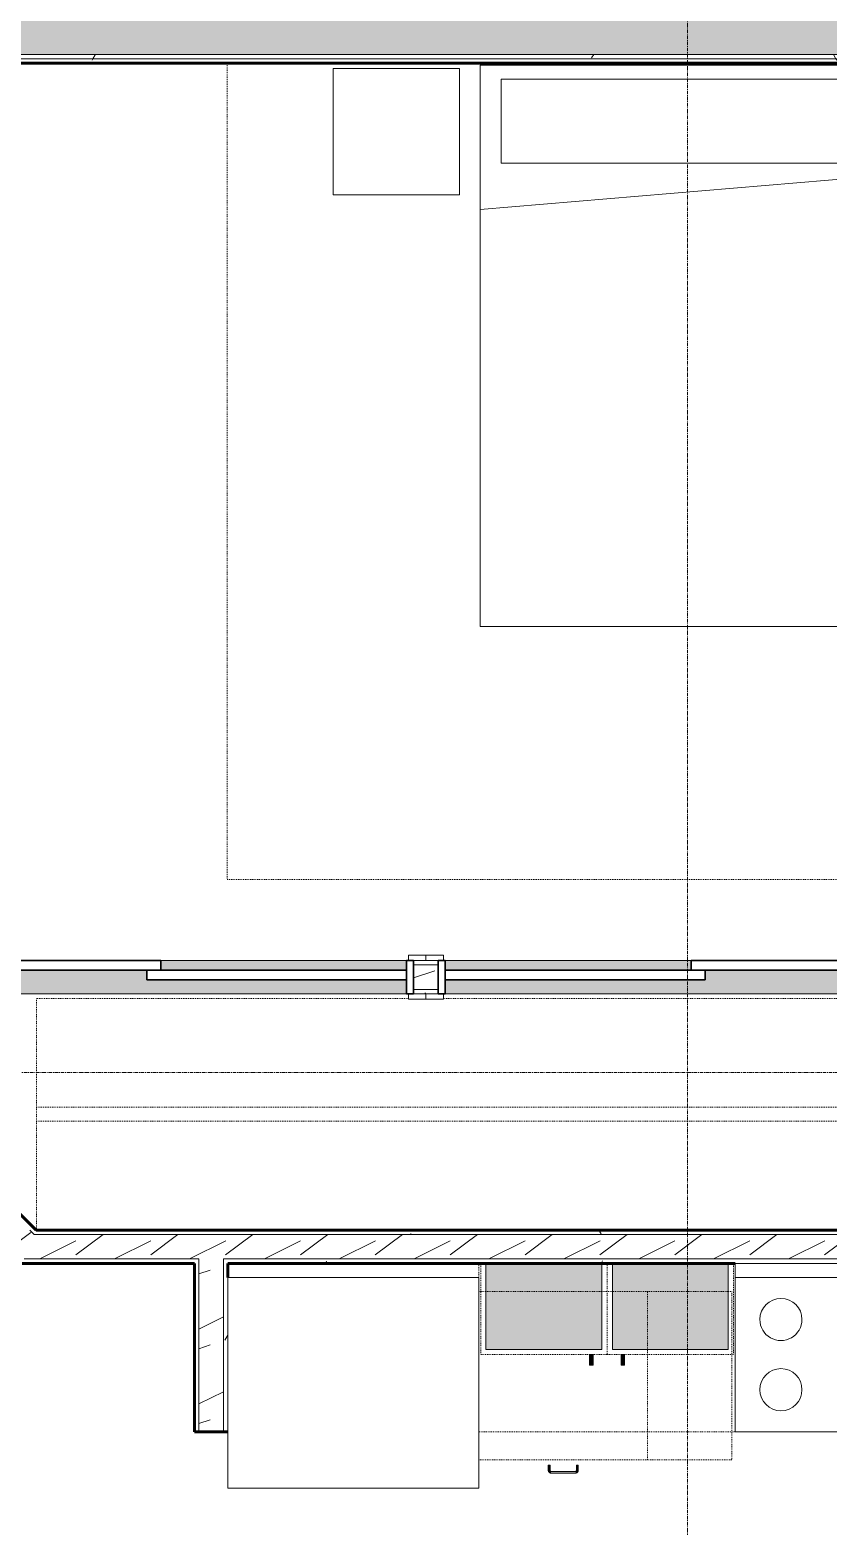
# Model space of a CAD drawing. Header units: inches. Extents: x -4169 to -1846, y 9706 to 12377.
# Drawn here: x -2267 to -2153.3, y 11470.6 to 11683.7 of the extents above; entities that cross this region are included whole.
import ezdxf

# ---------------------------------------------------------------- set-up
doc = ezdxf.new("R2010")
doc.units = ezdxf.units.IN
doc.header["$MEASUREMENT"] = 0
doc.linetypes.add('Dash', pattern=[0.25, 0.125, -0.125])
doc.linetypes.add('Grid Line 1_2_', pattern=[0.8749999999999999, 0.4999999999999999, -0.125, 0.125, -0.125])
for name, color, linetype, lineweight in [('0-1', 7, 'Continuous', 5), ('0-2', 7, 'Continuous', 18), ('A-DOOR-1', 250, 'Continuous', 9), ('A-DOOR-2', 90, 'Continuous', 30), ('A-DOOR-FRAM-1', 90, 'Continuous', 30), ('A-WALL', 113, 'Continuous', 18), ('A-WALL-1', 8, 'Continuous', 5), ('A-WALL-3', 50, 'Continuous', 60), ('A-WALL-4', 7, 'Continuous', 18), ('A-WALL-PATT-1', 250, 'Continuous', 9), ('A-WALL-PATT-2', 253, 'Continuous', 9), ('A-WALL-PATT-4', 111, 'Continuous', 9), ('I-FURN-1', 250, 'Continuous', 9), ('I-FURN-HDLN-1', 250, 'Dash', 9), ('I-WALL-3', 2, 'Continuous', 60), ('Q-CASE', 31, 'Continuous', 9), ('Q-CASE-1', 9, 'Continuous', 9), ('Q-CASE-3', 250, 'Continuous', 9), ('Q-CASE-4', 250, 'Dash', 9), ('Q-CASE-HDLN-1', 250, 'Dash', 9), ('Q-CASE-HDLN-2', 31, 'Continuous', 9), ('Q-SPCQ-1', 250, 'Continuous', 9), ('S-GRID-1', 1, 'Grid Line 1_2_', 9)]:
    doc.layers.add(name, color=color, linetype=linetype, lineweight=lineweight)
pattern_1 = [(0, (0, 0), (20.48, 5.12), [0.845, -14.515, 0.845, -14.515, -81.92]), (0, (0, 0), (20.48, 5.12), [-30.72, 0.845, -29.875, 0.845, -14.515, -35.84]), (0, (0, 0), (20.48, 5.12), [-76.8, 0.845, -9.395, 0.845, -24.755]), (120, (7.68, 2.56), (-14.67405006737632, 15.1762002695053), [0.8449999999999999, -14.515, 0.8449999999999999, -14.515, -81.91999999999999]), (120, (7.68, 2.56), (-14.67405006737632, 15.1762002695053), [-30.72, 0.8449999999999999, -29.875, 0.8449999999999999, -14.515, -35.84]), (120, (7.68, 2.56), (-14.67405006737632, 15.1762002695053), [-76.79999999999998, 0.8449999999999999, -9.394999999999998, 0.8449999999999999, -24.755]), (240, (10.24, 12.8), (-5.805949932623669, -20.2962002695053), [0.845, -14.515, 0.845, -14.515, -81.92]), (240, (10.24, 12.8), (-5.805949932623669, -20.2962002695053), [-30.72, 0.845, -29.875, 0.845, -14.515, -35.84]), (240, (10.24, 12.8), (-5.805949932623669, -20.2962002695053), [-76.8, 0.845, -9.395, 0.845, -24.755])]
pattern_2 = [(216.87, (4.265, 10.662), (31.98716190389133, 21.32545714244463), [5.331, -47.981]), (206.565, (10.662, 7.464), (-10.66247606731217, -10.66200980650436), [11.921, -11.921]), (198.435, (10.662, 2.132), (-21.3244936496746, -10.66258686177925), [6.743999999999999, -26.974])]

# ---------------------------------------------------------------- blocks, each defined once
blk = doc.blocks.new('FOLDING_SLIDING CLOSET - 72_ x 80_-1372885-ENLARGED RCP - 2ND FLOOR PLAN')
at = {"layer": 'A-DOOR-1'}
for p, q in [((-38.75000000000009, 3.250000000038078), (-36.25000000000008, 3.250000000038078)), ((-38.75000000000009, 2.500000000038504), (-38.75000000000009, 3.250000000038078)), ((-36.25000000000008, 2.500000000038504), (-38.75000000000009, 2.500000000038504)), ((-36.25000000000008, 3.250000000038078), (-36.25000000000008, 2.500000000038504)), ((36.24999999999989, 3.250000000038078), (38.74999999999988, 3.250000000038078)), ((36.24999999999989, 2.500000000038504), (36.24999999999989, 3.250000000038078)), ((38.74999999999988, 2.500000000038504), (36.24999999999989, 2.500000000038504)), ((38.74999999999988, 3.250000000038078), (38.74999999999988, 2.500000000038504)), ((-38.75000000000009, -2.250000000000026), (-36.25000000000011, -2.250000000000026)), ((-38.75000000000009, -3.000000000000026), (-38.75000000000009, -2.250000000000026)), ((-36.25000000000011, -3.000000000000026), (-38.75000000000009, -3.000000000000026)), ((-36.25000000000011, -2.250000000000026), (-36.25000000000011, -3.000000000000026)), ((36.24999999999987, -2.250000000000026), (38.74999999999987, -2.250000000000026)), ((36.24999999999987, -3.000000000000026), (36.24999999999987, -2.250000000000026)), ((38.74999999999987, -3.000000000000026), (36.24999999999987, -3.000000000000026)), ((38.74999999999987, -2.250000000000026), (38.74999999999987, -3.000000000000026))]:
    blk.add_line(p, q, dxfattribs=at)
at = {"layer": 'A-DOOR-2'}
for p, q in [((-1.000000000000097, 0.5000000000000034), (35.99999999999987, 0.5000000000000034)), ((-1.000000000000092, -0.8750000000000295), (-1.000000000000092, 0.5000000000000034)), ((35.99999999999987, 0.5000000000000034), (35.99999999999987, -0.8750000000000295)), ((-36.0000000000001, -0.8750000000000295), (0.9999999999999057, -0.8750000000000295)), ((-36.0000000000001, -2.250000000000026), (-36.0000000000001, -0.8750000000000295)), ((35.99999999999988, -0.8750000000000295), (-1.000000000000092, -0.8750000000000295)), ((0.9999999999999057, -0.8750000000000295), (0.9999999999999057, -2.250000000000026)), ((0.9999999999999057, -2.250000000000026), (-36.0000000000001, -2.250000000000026))]:
    blk.add_line(p, q, dxfattribs=at)
at = {"layer": 'A-DOOR-FRAM-1'}
for p, q in [((-37.00000000000011, 2.500000000038503), (-36.00000000000009, 2.500000000038503)), ((-37.00000000000011, -2.250000000000026), (-37.00000000000011, 2.500000000038503)), ((-36.00000000000009, 2.500000000038503), (-36.00000000000009, -2.250000000000026)), ((35.99999999999989, 2.500000000000038), (36.99999999999989, 2.500000000000038)), ((35.99999999999989, -2.249999999999949), (35.99999999999989, 2.500000000000038)), ((36.99999999999989, 2.500000000000038), (36.99999999999989, -2.249999999999949)), ((-36.00000000000009, -2.250000000000026), (-37.00000000000011, -2.250000000000026)), ((36.99999999999989, -2.249999999999949), (35.99999999999989, -2.249999999999949))]:
    blk.add_line(p, q, dxfattribs=at)
blk = doc.blocks.new('OD_CW_Closet - OD_CW_Closet-2067908-ENLARGED RCP - 2ND FLOOR PLAN')
at = {"layer": 'Q-CASE-HDLN-1'}
for p, q in [((158.0498261120873, -9.000000000000126), (158.0498261120873, 23.99999999999991)), ((0.7377049180327869, 22.34999998190138), (0.7377049180327869, -7.650000018099289)), ((0.7377049180327883, 8.499999999999865), (158.0498261120873, 8.499999999999865)), ((0.7377049180327883, 6.499999999999867), (158.0498261120873, 6.499999999999867)), ((0.7377049180327883, -9.000000000000126), (25.08857483285199, -9.000000000000126)), ((27.58857483285176, -9.000000000000126), (100.0885748328519, -9.000000000000126)), ((105.0885748328519, -9.000000000000126), (158.0498261120873, -9.000000000000126))]:
    blk.add_line(p, q, dxfattribs=at)
blk = doc.blocks.new('FOLDING_SLIDING CLOSET - 72_ x 80_-1372823-ENLARGED RCP - 2ND FLOOR PLAN')
at = {"layer": 'A-DOOR-1'}
for p, q in [((-36.25000000000011, 3.000000000000026), (-38.75000000000009, 3.000000000000026)), ((-38.75000000000009, 3.000000000000026), (-38.75000000000009, 2.250000000000026)), ((-38.75000000000009, 2.250000000000026), (-36.25000000000011, 2.250000000000026)), ((-36.25000000000011, 2.250000000000026), (-36.25000000000011, 3.000000000000026)), ((38.74999999999987, 3.000000000000026), (36.24999999999987, 3.000000000000026)), ((36.24999999999987, 3.000000000000026), (36.24999999999987, 2.250000000000026)), ((36.24999999999987, 2.250000000000026), (38.74999999999987, 2.250000000000026)), ((38.74999999999987, 2.250000000000026), (38.74999999999987, 3.000000000000026)), ((-36.25000000000008, -2.500000000038504), (-38.75000000000009, -2.500000000038504)), ((-38.75000000000009, -2.500000000038504), (-38.75000000000009, -3.250000000038078)), ((-38.75000000000009, -3.250000000038078), (-36.25000000000008, -3.250000000038078)), ((-36.25000000000008, -3.250000000038078), (-36.25000000000008, -2.500000000038504)), ((38.74999999999988, -2.500000000038504), (36.24999999999989, -2.500000000038504)), ((36.24999999999989, -2.500000000038504), (36.24999999999989, -3.250000000038078)), ((36.24999999999989, -3.250000000038078), (38.74999999999988, -3.250000000038078)), ((38.74999999999988, -3.250000000038078), (38.74999999999988, -2.500000000038504))]:
    blk.add_line(p, q, dxfattribs=at)
at = {"layer": 'A-DOOR-2'}
for p, q in [((0.9999999999999057, 2.250000000000026), (-36.0000000000001, 2.250000000000026)), ((-36.0000000000001, 2.250000000000026), (-36.0000000000001, 0.8750000000000295)), ((0.9999999999999057, 0.8750000000000295), (0.9999999999999057, 2.250000000000026)), ((-36.0000000000001, 0.8750000000000295), (0.9999999999999057, 0.8750000000000295)), ((35.99999999999988, 0.8750000000000295), (-1.000000000000092, 0.8750000000000295)), ((-1.000000000000092, 0.8750000000000295), (-1.000000000000092, -0.5000000000000034)), ((35.99999999999987, -0.5000000000000034), (35.99999999999987, 0.8750000000000295)), ((-1.000000000000097, -0.5000000000000034), (35.99999999999987, -0.5000000000000034))]:
    blk.add_line(p, q, dxfattribs=at)
at = {"layer": 'A-DOOR-FRAM-1'}
for p, q in [((-36.00000000000009, 2.250000000000026), (-37.00000000000011, 2.250000000000026)), ((-37.00000000000011, 2.250000000000026), (-37.00000000000011, -2.500000000038503)), ((-36.00000000000009, -2.500000000038503), (-36.00000000000009, 2.250000000000026)), ((35.99999999999989, 2.249999999999949), (35.99999999999989, -2.500000000000038)), ((36.99999999999989, 2.249999999999949), (35.99999999999989, 2.249999999999949)), ((36.99999999999989, -2.500000000000038), (36.99999999999989, 2.249999999999949)), ((-37.00000000000011, -2.500000000038503), (-36.00000000000009, -2.500000000038503)), ((35.99999999999989, -2.500000000000038), (36.99999999999989, -2.500000000000038))]:
    blk.add_line(p, q, dxfattribs=at)
blk = doc.blocks.new('Refrigerator_-_Side-by-Side_6047 - 36_ X 30_-1372843-ENLARGED RCP - 2ND FLOOR PLAN')
at = {"layer": 'Q-SPCQ-1'}
for p, q in [((-17.87500000000018, 15.57779639811608), (17.87499999999981, 15.57779639811608)), ((-17.87500000000018, -14.42220360188391), (-17.87500000000018, 15.57779639811609)), ((17.8749999999998, 15.57779639811608), (17.8749999999998, -14.42220360188391)), ((17.87499999999981, -14.42220360188391), (-17.87500000000018, -14.42220360188391))]:
    blk.add_line(p, q, dxfattribs=at)
blk = doc.blocks.new('Range - 24_ x 30_-2322588-ENLARGED RCP - 2ND FLOOR PLAN')
at = {"layer": 'Q-SPCQ-1'}
for p, q in [((0, 0), (29.99999999999996, 0)), ((1.957539771512497e-42, -23.99999999999999), (0, 0)), ((29.99999999999996, 0), (29.99999999999996, -23.99999999999998)), ((-2.664535259100375e-15, -21.99999999999997), (29.9999999999962, -21.99999999999997)), ((29.99999999999996, -23.99999999999998), (1.957539771512496e-42, -23.99999999999998))]:
    blk.add_line(p, q, dxfattribs=at)
for centre, radius, start, end in [((6.499999999999833, -5.999999999999954), 3.499999999999864, 359.9999999999994, 179.9999999999999), ((23.49999999999989, -5.999999999999978), 2.999999999999913, 7.506109048253901e-13, 180.0000000000002), ((6.499999999999833, -5.999999999999932), 3.499999999999865, 180.0000000000002, 5.088887490341627e-14), ((23.49999999999989, -5.999999999999961), 2.999999999999912, 180, 5.088887490341627e-14), ((6.499999999999339, -16.00000000000006), 4.499999999999287, 8.014997797288062e-13, 180.0000000000002), ((23.49999999999869, -16.00000000000005), 2.999999999999958, 359.9999999999993, 179.9999999999999), ((6.499999999999339, -16.00000000000003), 4.499999999999287, 180.0000000000002, 5.088887490341627e-14), ((23.49999999999869, -16.00000000000002), 2.999999999999955, 180.0000000000003, 1.017777498068325e-13)]:
    blk.add_arc(centre, radius, start, end, dxfattribs=at)
blk = doc.blocks.new('OD_CW_Countertop - OD_CW_Countertop-2375019-ENLARGED RCP - 2ND FLOOR PLAN')
at = {"layer": 'Q-CASE-HDLN-1'}
for p, q in [((0.7377049180327883, 24.00000000000003), (0.7377049180327883, 21.999999973814)), ((0.7377049180327883, -1.11022302462576e-14), (37.23770493475101, -1.11022302462576e-14)), ((67.23770493475085, -1.11022302462576e-14), (112.7147065976778, -1.11022302462576e-14)), ((124.21470659769, -1.11022302462576e-14), (126.9647065976622, -1.11022302462576e-14))]:
    blk.add_line(p, q, dxfattribs=at)
blk = doc.blocks.new('Bed-Standard - King 78_ x 80_-1242963-ENLARGED RCP - 2ND FLOOR PLAN')
at = {"layer": 'I-FURN-1'}
for p, q in [((49.68852459016404, 38.20491803278722), (-28.31147540983594, 38.20491803278722)), ((-28.31147540983594, 38.20491803278722), (-28.31147540983594, -41.79508196721271)), ((49.68852459016404, -41.79508196721271), (49.68852459016404, 38.20491803278722)), ((-25.31147540983479, 36.20491803278763), (-25.31147540983479, 24.20491803278797)), ((-25.31147540983479, 36.20491803278763), (46.6885245901642, 36.20491803278763)), ((46.6885245901642, 36.20491803278763), (46.6885245901642, 24.20491803278797)), ((49.68852459016473, 24.20491803278797), (-28.31147540983507, 17.62529919027933)), ((-25.31147540983479, 24.20491803278797), (46.6885245901642, 24.20491803278797)), ((-28.31147540983594, -41.79508196721271), (49.68852459016404, -41.79508196721271))]:
    blk.add_line(p, q, dxfattribs=at)
at = {"layer": 'I-FURN-HDLN-1'}
for p, q in [((-64.31147540983584, 38.2049180327874), (-64.31147540983584, -77.79508196721247)), ((73.68852459016391, -77.79508196721248), (73.68852459016391, 38.20491803278709)), ((-64.31147540983584, -77.79508196721248), (73.68852459016391, -77.79508196721248))]:
    blk.add_line(p, q, dxfattribs=at)
blk = doc.blocks.new('Table-Night Stand - 18_ x 18_ x 24_-1352623-ENLARGED RCP - 2ND FLOOR PLAN')
at = {"layer": 'I-FURN-1'}
for p, q in [((18.14699331848555, 17.99999999999999), (0.1469933184855234, 17.99999999999999)), ((0.1469933184855234, 17.99999999999999), (0.1469933184855234, -9.466330862652132e-30)), ((18.14699331848555, -9.466330862652132e-30), (18.14699331848555, 17.99999999999999)), ((0.1469933184855234, -9.466330862652132e-30), (18.14699331848555, -9.466330862652132e-30))]:
    blk.add_line(p, q, dxfattribs=at)
blk = doc.blocks.new('Base Cabinet-Single Door - 12_-2208689-ENLARGED RCP - 2ND FLOOR PLAN')
at = {"layer": 'Q-CASE-4'}
for p, q in [((-5.262295081967094, -23.99999999999996), (-5.262295081967094, 5.329070518200751e-15)), ((-5.262295081967094, 5.329070518200751e-15), (6.737704918032558, 5.329070518200751e-15)), ((6.737704918032557, 5.329070518200751e-15), (6.737704918032557, -23.99999999999996)), ((6.737704918032557, -23.99999999999996), (-5.262295081967095, -23.99999999999996))]:
    blk.add_line(p, q, dxfattribs=at)
blk = doc.blocks.new('Drawer_Base_Cabinet_3_drawer_12205 - 24_-V84-ENLARGED RCP - 2ND FLOOR PLAN')
at = {"layer": 'Q-CASE'}
for points in [[(-1.199795081969569, -25.49999999998485), (-1.141554353683318, -25.49999999998485), (-1.1540419064969, -24.74999999998485), (-1.383035810256046, -24.74999999998503), (-1.370548257442806, -25.49999999998485), (-1.2253605760867, -25.49999999998485)], [(-1.012295081969569, -25.83838834763313), (-1.032273299465942, -25.64163343484009), (-1.199795081969569, -25.49999999998485), (-1.350683429618016, -25.49999999998485), (-1.309630039024569, -25.68749999998485), (-1.277460124914569, -25.76516504292968), (-1.124834624356708, -25.82838459522484)], [(2.487704918030317, -25.83838834763108), (2.641336690186449, -25.8113636363465), (2.760194836434607, -25.7474812292534), (2.816089513269957, -25.61253954237182), (2.800204918030544, -25.49999999998485), (2.649316570382779, -25.49999999998485), (2.487704918029976, -25.68749999998264), (2.487704918030317, -25.81249999998269)], [(2.487704918029976, -25.64174682450963), (2.599193082365104, -25.55012348800185), (2.616964189744067, -25.5124875527981), (2.500177292776584, -25.62927444976541)], [(2.70077040816011, -25.49999999998485), (2.858445646316795, -25.49999999998468), (2.845958093503554, -24.74999999998485), (2.616964189743725, -24.74999999998485), (2.629451742557307, -25.49999999998485), (2.675204918030658, -25.49999999998485)], [(2.24476227631726, -25.87499999998503), (2.487704918030317, -25.85825317545588), (2.487704918029976, -25.62499999998269), (-1.012295081969569, -25.64174682451167), (-1.012295081969228, -25.8749999999869)]]:
    blk.add_hatch(color=256, dxfattribs=at).paths.add_polyline_path(points, flags=0)
at = {"layer": 'Q-CASE-HDLN-1'}
for p, q in [((12.73770491803351, -1.652011860642229e-13), (-11.26229508196647, -1.652011860642229e-13)), ((-11.26229508196648, -24.00000000000016), (-11.26229508196648, -1.652011860642229e-13)), ((12.73770491803351, -24.00000000000016), (12.73770491803351, -1.652011860642229e-13)), ((12.73770491803351, -24.00000000000016), (-11.26229508196647, -24.00000000000016))]:
    blk.add_line(p, q, dxfattribs=at)
at = {"layer": 'Q-CASE-HDLN-2'}
for p, q in [((-1.387295081969569, -25.49999999998503), (-1.387295081969569, -24.74999999998485)), ((-1.387295081967109, -24.7500000000002), (-1.383035810253243, -24.7500000000002)), ((-1.137295081967109, -24.7500000000002), (-1.387295081967109, -24.7500000000002)), ((-1.387295081969569, -25.49999999998506), (-1.387295081969569, -24.74999999998489)), ((-1.387295081967012, -24.75000000000031), (-1.383035810253145, -24.75000000000031)), ((-1.383035810253145, -24.75000000000031), (-1.387295081967012, -24.75000000000031)), ((-1.387295081969228, -25.49999999998595), (-1.387295081969228, -24.74999999998595)), ((-1.387295081966898, -24.75000000000115), (-1.383035810253032, -24.75000000000115)), ((-1.383035810253032, -24.75000000000115), (-1.387295081966898, -24.75000000000115)), ((-1.141554353680976, -24.7500000000002), (-1.137295081967109, -24.7500000000002)), ((-1.141554353680879, -24.75000000000031), (-1.137295081967012, -24.75000000000031)), ((-1.137295081967012, -24.75000000000031), (-1.141554353680878, -24.75000000000031)), ((-1.141554353680765, -24.75000000000115), (-1.137295081966898, -24.75000000000115)), ((-1.137295081966898, -24.75000000000115), (-1.141554353680764, -24.75000000000115)), ((-1.137295081969455, -24.74999999998485), (-1.137295081969455, -25.49999999998485)), ((-1.137295081969455, -24.74999999998489), (-1.137295081969455, -25.49999999998489)), ((-1.137295081969455, -24.74999999998595), (-1.137295081969455, -25.49999999998595)), ((2.612704918030203, -25.49999999998485), (2.612704918030544, -24.74999999998485)), ((2.862704918032885, -24.7500000000002), (2.612704918032885, -24.7500000000002)), ((2.612704918032885, -24.7500000000002), (2.616964189746752, -24.7500000000002)), ((2.612704918030203, -25.49999999998489), (2.612704918030544, -24.74999999998489)), ((2.616964189746851, -24.75000000000033), (2.612704918032984, -24.75000000000033)), ((2.612704918032984, -24.75000000000033), (2.61696418974685, -24.75000000000033)), ((2.612704918030203, -25.49999999998595), (2.612704918030885, -24.74999999998578)), ((2.616964189746965, -24.75000000000116), (2.612704918033098, -24.75000000000116)), ((2.612704918033098, -24.75000000000116), (2.616964189746965, -24.75000000000116)), ((2.858445646319019, -24.7500000000002), (2.862704918032885, -24.7500000000002)), ((2.862704918032984, -24.75000000000033), (2.858445646319117, -24.75000000000033)), ((2.858445646319117, -24.75000000000033), (2.862704918032984, -24.75000000000033)), ((2.862704918033098, -24.75000000000116), (2.858445646319232, -24.75000000000116)), ((2.858445646319232, -24.75000000000116), (2.862704918033098, -24.75000000000116)), ((2.862704918030658, -24.74999999998468), (2.862704918030658, -25.49999999998485)), ((2.862704918030658, -24.74999999998489), (2.862704918030658, -25.49999999998489)), ((2.862704918030658, -24.74999999998578), (2.862704918030658, -25.49999999998578)), ((-1.012295081969569, -25.62499999998474), (2.487704918030317, -25.62499999998491)), ((2.487704918030317, -25.87499999998485), (-1.012295081969569, -25.87499999998468))]:
    blk.add_line(p, q, dxfattribs=at)
at = {"layer": 'Q-CASE-HDLN-2', "flags": 128}
for points in [[(-1.012295081969569, -25.87499999998468), (-1.02729108228948, -25.87470003998263), (-1.042263092207918, -25.87380063984827), (-1.057187159702607, -25.87230323842997), (-1.072039409449644, -25.87021023125064), (-1.086796081017496, -25.86752496667512), (-1.101433566879564, -25.86425174055447), (-1.115928450181172, -25.86039578935138), (-1.130257542200297, -25.85596328176596), (-1.144397919447783, -25.85096130886425), (-1.158326960335444, -25.84539787273591), (-1.172022381369061, -25.83928187369216), (-1.185462272797736, -25.83262309602705), (-1.198625133660925, -25.82543219236394), (-1.211489906189854, -25.81772066661492), (-1.224036009492693, -25.80950085557587), (-1.236243372480544, -25.80078590919127), (-1.248092465976242, -25.79158976951644), (-1.259564333958565, -25.78192714841251), (-1.270640623885924, -25.77181350401256), (-1.281303616056561, -25.76126501598995), (-1.291536251958519, -25.75029855967526), (-1.301322161556527, -25.73893167905928), (-1.310645689483408, -25.72718255872596), (-1.319491920082782, -25.71506999476199), (-1.327846701272733, -25.70261336468517), (-1.335696667186084, -25.68983259644708), (-1.343029259551827, -25.67674813654995), (-1.349832747785967, -25.6633809173384), (-1.35609624775941, -25.64975232351211), (-1.361809739207388, -25.63588415791347), (-1.366964081763058, -25.62179860664927), (-1.371551029578086, -25.60751820359664), (-1.375563244513841, -25.59306579435455), (-1.37899430788309, -25.57846449969415), (-1.381838730715572, -25.56373767857238), (-1.384091962541674, -25.54890889076174), (-1.385750398671348, -25.53400185915902), (-1.386811385960413, -25.51904043183501), (-1.387273227055743, -25.50404854388157), (-1.387295081969569, -25.49999999998503)], [(-1.291536251958519, -25.7502985596753), (-1.301322161556527, -25.73893167905932), (-1.310645689483408, -25.727182558726), (-1.319491920082441, -25.71506999476203), (-1.327846701272733, -25.70261336468555), (-1.335696667186084, -25.68983259644712), (-1.343029259551827, -25.67674813654999), (-1.349832747785967, -25.66338091733844), (-1.356096247758728, -25.64975232351215), (-1.361809739207388, -25.63588415791368), (-1.366964081763058, -25.62179860664931), (-1.371551029578086, -25.60751820359668), (-1.375563244513841, -25.59306579435459), (-1.37899430788309, -25.57846449969419), (-1.381838730715572, -25.56373767857242), (-1.384091962541674, -25.54890889076178), (-1.385750398671348, -25.53400185915906), (-1.386811385960413, -25.51904043183505), (-1.387273227055743, -25.50404854388195), (-1.387295081969569, -25.49999999998506)], [(-1.291536251958519, -25.75029855967636), (-1.301322161556186, -25.73893167906038), (-1.310645689483067, -25.72718255872705), (-1.319491920082441, -25.71506999476292), (-1.327846701272733, -25.70261336468626), (-1.335696667185743, -25.68983259644817), (-1.343029259551144, -25.67674813655104), (-1.349832747785967, -25.6633809173395), (-1.356096247758728, -25.6497523235132), (-1.361809739207388, -25.63588415791456), (-1.366964081763058, -25.62179860665036), (-1.371551029577745, -25.60751820359774), (-1.375563244513841, -25.59306579435547), (-1.378994307882408, -25.57846449969525), (-1.381838730714889, -25.56373767857348), (-1.384091962541674, -25.54890889076284), (-1.385750398671007, -25.53400185916012), (-1.386811385960413, -25.51904043183611), (-1.387273227055743, -25.50404854388266), (-1.387295081969228, -25.49999999998595)], [(-1.137295081969455, -25.49999999998485), (-1.137195095302104, -25.50499866675816), (-1.136895295257432, -25.50998933673114), (-1.136396161451444, -25.51496402589598), (-1.135698492391725, -25.5199147758116), (-1.134803404199829, -25.52483366633428), (-1.133712328826163, -25.52971282828836), (-1.132427011758409, -25.53454445605533), (-1.130949509229936, -25.53932082006193), (-1.129282184929593, -25.54403427914409), (-1.127427706220373, -25.54867729277342), (-1.125389039872061, -25.55324243311819), (-1.123169447317423, -25.55772239692752), (-1.120772479429206, -25.56211001721531), (-1.118201970846257, -25.56639827472495), (-1.11546203383341, -25.57058030915929), (-1.112557051705153, -25.57464943015507), (-1.10949167181343, -25.57859912798731), (-1.106270798112518, -25.58242308398136), (-1.102899583312251, -25.58611518062364), (-1.099383420637991, -25.58966951134719), (-1.095727935200102, -25.59308038998123), (-1.091938974994377, -25.59634235984729), (-1.088022601550165, -25.5994502024893), (-1.083985080228899, -25.60239894602242), (-1.079832870203063, -25.60518387308574), (-1.075572614123757, -25.60780052839025), (-1.071211127491551, -25.61024472584532), (-1.066755387754483, -25.61251255525682), (-1.06221252314549, -25.61460038858124), (-1.057589801279391, -25.61650488573079), (-1.052894617524771, -25.6182229999159), (-1.048134483173612, -25.61975198252086), (-1.043317013426417, -25.62108938749956), (-1.038449915206456, -25.62223307528919), (-1.033540974832135, -25.6231812162333), (-1.028598045562148, -25.62393229350855), (-1.023629035027738, -25.62448510555194), (-1.018641892586515, -25.62483876798163), (-1.013644596602262, -25.62499271501352), (-1.012295081969569, -25.62499999998474)], [(-1.137295081969455, -25.49999999998489), (-1.137195095302104, -25.50499866675837), (-1.136895295257432, -25.50998933673118)], [(-1.137295081969455, -25.49999999998595), (-1.137195095302104, -25.50499866675925), (-1.136895295257091, -25.50998933673224)], [(2.862704918030658, -25.49999999998485), (2.862404958028264, -25.5149960003046), (2.861505557893565, -25.5299680102232), (2.860008156475601, -25.54489207771806), (2.857915149296104, -25.5597443274651), (2.855229884720415, -25.57450099903295), (2.85195665859976, -25.58913848489502), (2.848100707396838, -25.60363336819629), (2.843668199811077, -25.61796246021592), (2.838666226909367, -25.63210283746307), (2.833102790781367, -25.64603187835056), (2.826986791737795, -25.65972729938469), (2.820328014072515, -25.67316719081302), (2.813137110409229, -25.68633005167638), (2.805425584660383, -25.69919482420514), (2.797205773621158, -25.71174092750798), (2.788490827236728, -25.72394829049566), (2.779294687562242, -25.7357973839917), (2.769632066458143, -25.74726925197419), (2.759518422058704, -25.75834554190138), (2.748969934035585, -25.76900853407202), (2.738003477720894, -25.7792411699738), (2.726636597104743, -25.78902707957181), (2.714887476771764, -25.79835060749852), (2.702774912807626, -25.80719683809773), (2.690318282731141, -25.81555161928768), (2.677537514492883, -25.82340158520103), (2.664453054595583, -25.8307341775666), (2.651085835384378, -25.83753766580108), (2.63745724155774, -25.84380116577418), (2.623589075959444, -25.84951465722233), (2.609503524694901, -25.85466899977834), (2.595223121642789, -25.8592559475932), (2.58077071240018, -25.86326816252896), (2.566169417739615, -25.86669922589804), (2.551442596618358, -25.86954364873052), (2.536613808807032, -25.87179688055662), (2.521706777204485, -25.87345531668646), (2.506745349880475, -25.8745163039757), (2.491753461927373, -25.87497814507103), (2.487704918030317, -25.87499999998485)], [(2.487704918030317, -25.62499999998491), (2.492703584803621, -25.62490001331739), (2.497694254776433, -25.62460021327272), (2.502668943941444, -25.62410107946673), (2.507619693856895, -25.62340341040684), (2.512538584379399, -25.62250832221494), (2.517417746333649, -25.62141724684128), (2.522249374100965, -25.6201319297737), (2.527025738107227, -25.61865442724505), (2.531739197189722, -25.61698710294471), (2.536382210819056, -25.61513262423532), (2.540947351163481, -25.61309395788735), (2.545427314973153, -25.61087436533237), (2.549814935260769, -25.60847739744466), (2.554103192770412, -25.60590688886154), (2.558285227204578, -25.6031669518487), (2.562354348200528, -25.60026196972061), (2.566304046032428, -25.59719658982872), (2.570128002026649, -25.59397571612746), (2.573820098668761, -25.59060450132737), (2.577374429392989, -25.58708833865311), (2.58078530802652, -25.58343285321488), (2.58404727789275, -25.57964389300966), (2.58715512053493, -25.57572751956528), (2.590103864068055, -25.57168999824367), (2.592888791131372, -25.56753778821835), (2.595505446435709, -25.5632775321387), (2.597949643890615, -25.55891604550633), (2.60021747330245, -25.55446030576926), (2.602305306627045, -25.54991744116061), (2.604209803776257, -25.54529471929434), (2.605927917961366, -25.54059953553955), (2.607456900566489, -25.53583940118873), (2.608794305544847, -25.53102193144136), (2.609937993334824, -25.52615483322106), (2.610886134278757, -25.52124589284725), (2.611637211554352, -25.51630296357692), (2.612190023597577, -25.51133395304285), (2.612543686026924, -25.50634681060146), (2.612697633059156, -25.50134951461721), (2.612704918030203, -25.49999999998485)], [(2.612190023597577, -25.51133395304289), (2.612543686027606, -25.5063468106015), (2.612697633059156, -25.50134951461725), (2.612704918030203, -25.49999999998489)], [(2.612190023597577, -25.51133395304395), (2.612543686027606, -25.50634681060255), (2.612697633059497, -25.50134951461796), (2.612704918030203, -25.49999999998595)], [(2.862704918030658, -25.49999999998489), (2.862404958028264, -25.51499600030463), (2.861505557893565, -25.52996801022324), (2.860008156475601, -25.5448920777181), (2.857915149296104, -25.55974432746514), (2.855229884721097, -25.57450099903299), (2.851956658600102, -25.58913848489506), (2.848100707396838, -25.60363336819633), (2.843668199811077, -25.61796246021596), (2.838666226909367, -25.63210283746311), (2.833102790781367, -25.64603187835077), (2.826986791737795, -25.65972729938473), (2.820328014072515, -25.67316719081306), (2.81313711040957, -25.68633005167642), (2.805425584660383, -25.69919482420518), (2.797205773621499, -25.71174092750802), (2.788490827236728, -25.7239482904957), (2.779294687562242, -25.73579738399174), (2.769632066458484, -25.74726925197423), (2.759518422058704, -25.75834554190142)], [(2.862704918030658, -25.49999999998578), (2.862404958028264, -25.51499600030569), (2.861505557894247, -25.5299680102243), (2.860008156475601, -25.54489207771916), (2.857915149296104, -25.55974432746619), (2.855229884721097, -25.57450099903388), (2.851956658600102, -25.58913848489577), (2.848100707397179, -25.60363336819721), (2.843668199811418, -25.61796246021702), (2.838666226909708, -25.63210283746416), (2.833102790781367, -25.64603187835165), (2.826986791738136, -25.65972729938578), (2.820328014072515, -25.67316719081412), (2.81313711040957, -25.68633005167731), (2.805425584660383, -25.69919482420623), (2.797205773621499, -25.71174092750907), (2.788490827237069, -25.72394829049675), (2.779294687562242, -25.73579738399279), (2.769632066458484, -25.74726925197529), (2.759518422058704, -25.75834554190248)], [(-1.012295081969228, -25.87499999998472), (-1.02729108228948, -25.87470003998267), (-1.042263092207918, -25.87380063984831), (-1.057187159702607, -25.87230323843001), (-1.072039409449644, -25.87021023125068), (-1.086796081017496, -25.86752496667516), (-1.101433566879564, -25.86425174055451), (-1.115928450180831, -25.86039578935141), (-1.130257542200297, -25.85596328176599), (-1.144397919447783, -25.85096130886429), (-1.158326960335103, -25.84539787273594), (-1.172022381369061, -25.83928187369254), (-1.185462272797394, -25.83262309602709), (-1.198625133660584, -25.82543219236398), (-1.211489906189854, -25.81772066661496), (-1.224036009492693, -25.80950085557591), (-1.236243372480544, -25.8007859091913), (-1.248092465976242, -25.79158976951648), (-1.259564333958565, -25.78192714841255), (-1.270640623885924, -25.7718135040126)], [(-1.012295081969228, -25.87499999998578), (-1.02729108228948, -25.87470003998355), (-1.042263092207577, -25.8738006398492), (-1.057187159702607, -25.87230323843106), (-1.072039409449644, -25.87021023125174), (-1.086796081017496, -25.86752496667622), (-1.101433566879564, -25.86425174055556), (-1.115928450180831, -25.86039578935247), (-1.130257542200297, -25.85596328176671), (-1.144397919447442, -25.850961308865), (-1.158326960335103, -25.845397872737), (-1.172022381369061, -25.83928187369326), (-1.185462272797394, -25.83262309602815), (-1.198625133660584, -25.82543219236503), (-1.211489906189513, -25.81772066661602), (-1.224036009492693, -25.80950085557696), (-1.236243372479862, -25.80078590919236), (-1.248092465976242, -25.79158976951753), (-1.259564333958565, -25.7819271484136), (-1.270640623885924, -25.77181350401365)], [(-1.023629035027738, -25.62448510555215), (-1.018641892586174, -25.62483876798167), (-1.013644596601921, -25.62499271501373)], [(-1.023629035027397, -25.62448510555304), (-1.018641892586174, -25.62483876798273), (-1.013644596601921, -25.62499271501462)], [(2.487704918030317, -25.62499999998495), (2.492703584803621, -25.62490001331743), (2.497694254776433, -25.62460021327276)], [(2.487704918030317, -25.62499999998601), (2.492703584803962, -25.62490001331848), (2.497694254776774, -25.62460021327381)], [(2.738003477720894, -25.77924116997384), (2.726636597105084, -25.78902707957185), (2.714887476771764, -25.79835060749856), (2.702774912807626, -25.80719683809777), (2.690318282731141, -25.81555161928772), (2.677537514492883, -25.82340158520107), (2.664453054595583, -25.83073417756664), (2.651085835384378, -25.83753766580112), (2.63745724155774, -25.84380116577422), (2.623589075959444, -25.84951465722237), (2.609503524694901, -25.85466899977838), (2.595223121642789, -25.85925594759324), (2.58077071240018, -25.86326816252934), (2.566169417739615, -25.86669922589807), (2.551442596618358, -25.86954364873056), (2.536613808807032, -25.871796880557), (2.521706777204485, -25.8734553166865), (2.506745349880816, -25.87451630397574), (2.491753461927373, -25.87497814507107), (2.487704918030317, -25.87499999998489)], [(2.738003477720894, -25.7792411699749), (2.726636597105084, -25.78902707957291), (2.714887476771764, -25.79835060749962), (2.702774912807626, -25.80719683809882), (2.690318282731482, -25.81555161928877), (2.677537514492883, -25.82340158520212), (2.664453054595583, -25.8307341775677), (2.651085835384378, -25.83753766580184), (2.63745724155774, -25.84380116577528), (2.623589075959444, -25.84951465722343), (2.609503524695242, -25.85466899977944), (2.595223121642789, -25.8592559475943), (2.58077071240018, -25.86326816253005), (2.566169417739956, -25.86669922589913), (2.551442596618358, -25.86954364873161), (2.536613808807715, -25.87179688055771), (2.521706777204485, -25.87345531668756), (2.506745349880816, -25.87451630397679), (2.491753461927714, -25.87497814507229), (2.487704918030658, -25.87499999998595)]]:
    blk.add_lwpolyline(points, dxfattribs=at)
blk = doc.blocks.new('300 Series Wall Hung Cabinet_301 - 18_-V31-ENLARGED RCP - 2ND FLOOR PLAN')
at = {"layer": 'Q-CASE-1'}
for points in [[(-7.749999999968053, -12.43750000002518), (8.249999999994968, -12.43750000002791), (8.2499999999971, -0.187499999986187), (-8.2500000000052, -0.1874999999834585), (-8.250000000007331, -12.43750000002518)], [(-6.511553985250628, -14.68675565724795), (-6.511553985250372, -13.18750000002536), (-7.000000000004888, -13.18750000002536), (-7.000000000005143, -14.68675565724795)]]:
    blk.add_hatch(color=256, dxfattribs=at).paths.add_polyline_path(points, flags=0)
at = {"layer": 'Q-CASE-3'}
for p, q in [((-8.250000000000163, -12.43750000003909), (-8.250000000000163, -0.1875000000001705)), ((8.249999999999915, -0.1875000000001705), (8.249999999999915, -12.43750000003909)), ((8.249999999999915, -12.43750000003909), (-8.250000000000163, -12.43750000003909)), ((-6.511553985245651, -13.18750000003936), (-6.999999999999833, -13.18750000003936)), ((-6.999999999999833, -13.18750000003936), (-6.999999999999833, -14.68675565726169)), ((-6.999999999999833, -14.68675565726169), (-6.511553985245649, -14.68675565726169)), ((-6.511553985245656, -14.68675565726169), (-6.511553985245656, -13.18750000003936))]:
    blk.add_line(p, q, dxfattribs=at)
at = {"layer": 'Q-CASE-4'}
for p, q in [((-8.999999999999789, -0.1875000000001704), (-8.999999999999789, -13.18750000003935)), ((9.000000000000199, -13.18750000003935), (9.000000000000199, -0.1875000000001705)), ((-8.999999999999789, -13.18750000003935), (9.000000000000199, -13.18750000003935))]:
    blk.add_line(p, q, dxfattribs=at)
blk = doc.blocks.new('300 Series Wall Hung Cabinet_301 - 18_-V32-ENLARGED RCP - 2ND FLOOR PLAN')
at = {"layer": 'Q-CASE-1'}
for points in [[(-6.999999999995423, 14.68675565724589), (-6.999999999995167, 13.18750000002364), (-6.511553985240737, 13.18750000002364), (-6.511553985240993, 14.68675565724589)], [(-8.249999999997526, 12.43750000002347), (-8.249999999995564, 0.1874999999819238), (8.250000000006478, 0.1874999999844817), (8.250000000004517, 12.43750000002603)]]:
    blk.add_hatch(color=256, dxfattribs=at).paths.add_polyline_path(points, flags=0)
at = {"layer": 'Q-CASE-3'}
for p, q in [((-6.511553985245649, 14.68675565726133), (-6.999999999999833, 14.68675565726133)), ((-6.999999999999833, 14.68675565726133), (-6.999999999999833, 13.18750000003901)), ((-6.999999999999833, 13.18750000003901), (-6.511553985245651, 13.18750000003901)), ((-6.511553985245656, 13.18750000003901), (-6.511553985245656, 14.68675565726133)), ((-8.250000000000163, 0.1874999999998294), (-8.250000000000163, 12.43750000003874)), ((-8.250000000000163, 12.43750000003874), (8.249999999999915, 12.43750000003874)), ((8.249999999999915, 12.43750000003874), (8.249999999999915, 0.1874999999998294))]:
    blk.add_line(p, q, dxfattribs=at)
at = {"layer": 'Q-CASE-4'}
for p, q in [((-8.999999999999789, 0.1874999999998294), (-8.999999999999789, 13.18750000003901)), ((-8.999999999999789, 13.18750000003901), (9.000000000000199, 13.18750000003901)), ((9.000000000000199, 13.18750000003901), (9.000000000000199, 0.1874999999998294))]:
    blk.add_line(p, q, dxfattribs=at)
blk = doc.blocks.new('CTR - 1st Phase - Unit Layouts_rvt-1-ENLARGED RCP - 2ND FLOOR PLAN')
at = {"layer": 'A-WALL-1'}
h = blk.add_hatch(color=256, dxfattribs=at)
h.paths.add_polyline_path([(-2248.324606593507, 11546.42388336856), (-2213.324606593511, 11546.42388336856), (-2213.324606593511, 11548.42388336856), (-2250.324606593514, 11548.42388336856), (-2250.324606593514, 11549.79888336865), (-2285.324606593511, 11549.79888336865), (-2285.32460659352, 11546.42388336878), (-2248.609125068434, 11546.42388336856)], flags=0)
h.paths.add_polyline_path([(-2213.324606593511, 11549.79888336865), (-2213.324606593511, 11551.17388336856), (-2248.324606593507, 11551.17388336856), (-2248.324606593507, 11549.79888336865)], flags=0)
h = blk.add_hatch(color=256, dxfattribs=at)
h.paths.add_polyline_path([(-2181.077188985402, 11546.42388336835), (-2135.82460659352, 11546.42388336835), (-2135.824606593507, 11549.79888336836), (-2170.824606593511, 11549.79888336836), (-2170.824606593511, 11548.42388336845), (-2207.824606593515, 11548.42388336845), (-2207.824606593515, 11546.42388336854)], flags=0)
h.paths.add_polyline_path([(-2181.077188985402, 11549.79888336854), (-2172.824606593511, 11549.79888336854), (-2172.824606593511, 11551.17388336845), (-2207.824606593515, 11551.17388336855), (-2207.824606593515, 11549.79888336854)], flags=0)
at = {"layer": 'A-WALL-PATT-1'}
h = blk.add_hatch(dxfattribs=at)
h.set_pattern_fill('FP_1', color=256, style=0, pattern_type=2)
h.set_pattern_definition(pattern_1)
h.paths.add_polyline_path([(-2266.967266447012, 11512.77388336855), (-2266.083382970529, 11512.77388336855), (-2300.358382970592, 11547.04888336879), (-2301.242266447071, 11547.04888336879), (-2270.152582280335, 11515.95919920188)], flags=0)
h.paths.add_polyline_path([(-2304.74226644706, 11550.5488833688), (-2303.85838297058, 11550.5488833688), (-2306.383908852565, 11553.05837274177), (-2306.817832336294, 11552.62444925805), (-2306.375890598051, 11552.1825075198)], flags=0)
h.paths.add_polyline_path([(-2332.273676458937, 11578.08029338083), (-2331.831734720688, 11578.52223511908), (-2335.154658755217, 11581.84515915362), (-2335.596600493461, 11581.40321741538), (-2332.715618197173, 11578.52223511908)], flags=0)
h.paths.add_polyline_path([(-2338.071474227607, 11583.87809114954), (-2337.629532489365, 11584.32003288778), (-2365.383473650849, 11612.07397404942), (-2365.825415389091, 11611.63203231118), (-2350.58624595742, 11596.39286287942)], flags=0)
h.paths.add_polyline_path([(-2368.300289123238, 11614.10690604534), (-2367.858347384994, 11614.54884778358), (-2372.344288879601, 11619.03478927821), (-2372.786230617844, 11618.59284753997), (-2368.742230861477, 11614.54884778358)], flags=0)
h.paths.add_polyline_path([(-2425.112132425498, 11670.91874934793), (-2424.67019068726, 11671.36069108617), (-2432.298895711617, 11678.98939611057), (-2433.182779188098, 11678.98939611057), (-2425.377297468411, 11671.18391439084)], flags=0)
h.paths.add_polyline_path([(-2435.620475585431, 11681.42709250792), (-2435.511283813866, 11681.73280139516), (-2435.71873414327, 11681.52535106576)], flags=0)
h = blk.add_hatch(dxfattribs=at)
h.set_pattern_fill('FP_1', color=256, style=0, pattern_type=2)
h.set_pattern_definition(pattern_1)
h.paths.add_polyline_path([(-2113.545252902371, 11550.54888336836), (-2076.798736679708, 11550.55554354247), (-2076.798736679708, 11551.17388336836), (-2134.824606593508, 11551.17388336836), (-2134.824606593508, 11550.54888336836), (-2133.074606593507, 11550.54888336836)], flags=0)
h.paths.add_polyline_path([(-2208.82460659352, 11550.54888336856), (-2208.82460659352, 11551.17388336856), (-2212.324606593502, 11551.17388336856), (-2212.324606593508, 11550.54888336856), (-2210.574606593507, 11550.54888336856)], flags=0)
h.paths.add_polyline_path([(-2303.858382970577, 11550.5488833688), (-2286.32460659352, 11550.5488833688), (-2286.32460659352, 11551.1738833688), (-2304.483382970574, 11551.1738833688)], flags=0)
h = blk.add_hatch(dxfattribs=at)
h.set_pattern_fill('FP_1', color=256, style=0, pattern_type=2)
h.set_pattern_definition(pattern_1)
h.paths.add_polyline_path([(-2098.45746509139, 11546.42388336828), (-2076.798736679708, 11546.42388336828), (-2076.798736679708, 11547.0488833682), (-2104.598736656665, 11547.0488833682), (-2104.598736656741, 11546.42388336828), (-2103.973736656746, 11546.42388336828)], flags=0)
h.paths.add_polyline_path([(-2134.824606593508, 11546.42388336829), (-2108.09873665674, 11546.42388336829), (-2108.09873665674, 11547.0488833682), (-2134.824606593508, 11547.04888336828)], flags=0)
h.paths.add_polyline_path([(-2208.82460659352, 11546.42388336856), (-2208.82460659352, 11547.04888336855), (-2212.324606593508, 11547.04888336855), (-2212.324606593508, 11546.42388336856), (-2210.574606593522, 11546.42388336856)], flags=0)
h.paths.add_polyline_path([(-2299.733382970589, 11546.42388336879), (-2286.32460659352, 11546.42388336879), (-2286.32460659352, 11547.04888336879), (-2300.358382970592, 11547.04888336879)], flags=0)
h = blk.add_hatch(dxfattribs=at)
h.set_pattern_fill('FP_1', color=256, style=0, pattern_type=2)
h.set_pattern_definition(pattern_1)
h.paths.add_polyline_path([(-2104.598736656831, 11512.14888336811), (-2076.798736679708, 11512.16293462753), (-2076.798736679708, 11512.7738833681), (-2104.598736656831, 11512.7738833681)], flags=0)
h.paths.add_polyline_path([(-2239.400738337172, 11512.14888336854), (-2108.098736656831, 11512.14888336854), (-2108.098736656831, 11512.77388336811), (-2266.967266446573, 11512.77388336811), (-2266.342266447014, 11512.14888336855), (-2248.609125068434, 11512.14888336854)], flags=0)
h = blk.add_hatch(dxfattribs=at)
h.set_pattern_fill('FP_1', color=256, style=0, pattern_type=2)
h.set_pattern_definition(pattern_1)
h.paths.add_polyline_path([(-2167.525738337253, 11508.02388336847), (-2076.173736679709, 11508.02388336846), (-2076.173736679708, 11508.64888336803), (-2239.400738337172, 11508.64888336803), (-2239.400738337173, 11508.02388336847), (-2181.077188985402, 11508.02388336847)], flags=0)
h.paths.add_polyline_path([(-2248.609125068434, 11508.02388336847), (-2242.900738337173, 11508.02388336847), (-2242.900738337172, 11508.64888336847), (-2268.675897391814, 11508.64888336854), (-2268.050897391815, 11508.02388336854), (-2262.217266446969, 11508.02388336848)], flags=0)
h = blk.add_hatch(dxfattribs=at)
h.set_pattern_fill('FP_1', color=256, style=0, pattern_type=2)
h.set_pattern_definition(pattern_1)
h.paths.add_polyline_path([(-2239.400738337173, 11484.02388336834), (-2238.775738354073, 11484.02388336834), (-2238.775738354073, 11508.02388336803), (-2239.400738337173, 11508.02388336803)], flags=0)
at = {"layer": 'A-WALL-PATT-2'}
h = blk.add_hatch(dxfattribs=at)
h.set_pattern_fill('FP_2', color=256, style=0, pattern_type=2)
h.set_pattern_definition(pattern_2)
h.paths.add_polyline_path([(-2267.792013915331, 11512.14888336854), (-2266.342266447014, 11512.14888336855), (-2306.817832336294, 11552.62444925805), (-2309.292706070454, 11550.1495755239), (-2271.292013915318, 11512.14888336855), (-2268.675897391814, 11512.14888336855)], flags=0)
h.paths.add_polyline_path([(-2334.748550193096, 11575.60541964669), (-2332.273676458937, 11578.08029338083), (-2372.786230617844, 11618.59284753997), (-2375.261104352005, 11616.11797380583), (-2335.19049193134, 11576.04736138493)], flags=0)
h.paths.add_polyline_path([(-2427.58700615966, 11668.44387561378), (-2425.112132425498, 11670.91874934793), (-2433.182779188098, 11678.98939611057), (-2437.294691822255, 11678.98939611059), (-2437.713609239332, 11678.57047869351), (-2427.85217120261, 11668.70904065673)], flags=0)
h.paths.add_polyline_path([(-2437.294691822255, 11678.98939611059), (-2436.044691822254, 11680.23939611057), (-2435.620475585431, 11681.42709250792), (-2435.71873414327, 11681.52535106576), (-2437.575868514531, 11679.66821669451), (-2437.553575298738, 11679.61439611059)], flags=0)
h = blk.add_hatch(dxfattribs=at)
h.set_pattern_fill('FP_2', color=256, style=0, pattern_type=2)
h.set_pattern_definition(pattern_2)
h.paths.add_polyline_path([(-2134.824606593508, 11547.04888336828), (-2076.173736679708, 11547.04888336828), (-2076.173736679708, 11550.54888336836), (-2134.824606593508, 11550.54888336836)], flags=0)
h.paths.add_polyline_path([(-2208.82460659352, 11547.04888336855), (-2208.82460659352, 11550.54888336856), (-2212.324606593508, 11550.54888336856), (-2212.324606593508, 11547.04888336855)], flags=0)
h.paths.add_polyline_path([(-2300.341966115531, 11547.04888336879), (-2286.32460659352, 11547.04888336879), (-2286.32460659352, 11550.5488833688), (-2304.742266447059, 11550.5488833688), (-2301.242266447072, 11547.04888336879), (-2300.35838297059, 11547.04888336879)], flags=0)
h = blk.add_hatch(dxfattribs=at)
h.set_pattern_fill('FP_2', color=256, style=0, pattern_type=2)
h.set_pattern_definition(pattern_2)
h.paths.add_polyline_path([(-2076.173736656949, 11508.64888336803), (-2076.173736679708, 11512.14888336811), (-2271.292013915318, 11512.14888336855), (-2267.792013915331, 11508.64888336854), (-2079.779284860855, 11508.64888336803)], flags=0)
h = blk.add_hatch(dxfattribs=at)
h.set_pattern_fill('FP_2', color=256, style=0, pattern_type=2)
h.set_pattern_definition(pattern_2)
h.paths.add_polyline_path([(-2242.900738337224, 11484.02388336834), (-2239.400738337173, 11484.02388336834), (-2239.400738337172, 11508.64888336847), (-2242.900738337172, 11508.64888336847), (-2242.900738337173, 11508.02388336847)], flags=0)
at = {"layer": 'A-WALL-3'}
for p, q in [((-2299.733382970585, 11546.42388336877), (-2266.083382970526, 11512.77388336852)), ((-2266.083382970526, 11512.77388336852), (-2108.723736656827, 11512.7738833681)), ((-2243.525738337171, 11508.02388336846), (-2268.050897391812, 11508.02388336853)), ((-2243.52573833722, 11484.02388336833), (-2243.525738337171, 11508.02388336846)), ((-2166.525738337306, 11508.02388336825), (-2238.775738337171, 11508.02388336845)), ((-2238.775738337171, 11508.02388336845), (-2238.775738337175, 11506.02388332443)), ((-2238.775738354059, 11484.02388336832), (-2243.52573833722, 11484.02388336833))]:
    blk.add_line(p, q, dxfattribs=at)
at = {"layer": 'A-WALL-4'}
for p, q in [((-2213.324606593504, 11551.17388336855), (-2248.324606593504, 11551.17388336864)), ((-2172.824606593504, 11551.17388336844), (-2207.824606593505, 11551.17388336853)), ((-2208.824606593506, 11550.54888336854), (-2212.324606593506, 11550.54888336854)), ((-2208.824606593515, 11547.04888336854), (-2212.324606593515, 11547.04888336854)), ((-2285.324606593516, 11546.42388336873), (-2213.324606593517, 11546.42388336854)), ((-2207.824606593517, 11546.42388336853), (-2135.824606593517, 11546.42388336834)), ((-2266.967266447009, 11512.77388336852), (-2266.342266447013, 11512.14888336852)), ((-2108.098736656828, 11512.1488833681), (-2266.342266447012, 11512.14888336852)), ((-2242.90073833717, 11508.64888336846), (-2267.792013915328, 11508.64888336853)), ((-2242.90073833717, 11508.64888336846), (-2242.900738337171, 11508.02388336846)), ((-2076.173736656946, 11508.64888336801), (-2239.40073833717, 11508.64888336845)), ((-2239.40073833717, 11508.64888336845), (-2239.400738337171, 11508.02388336845)), ((-2242.90073833717, 11508.02388336846), (-2242.900738337221, 11484.02388336832)), ((-2239.400738337171, 11508.02388336845), (-2239.40073833722, 11484.02388336832))]:
    blk.add_line(p, q, dxfattribs=at)
at = {"layer": '0-2'}
for name, p in [('Bed-Standard - King 78_ x 80_-1242963-ENLARGED RCP - 2ND FLOOR PLAN', (-2174.5485842872, 11640.51954785499)), ('Table-Night Stand - 18_ x 18_ x 24_-1352623-ENLARGED RCP - 2ND FLOOR PLAN', (-2223.938891457505, 11660.2244658884)), ('FOLDING_SLIDING CLOSET - 72_ x 80_-1372823-ENLARGED RCP - 2ND FLOOR PLAN', (-2249.32460659351, 11548.92388336864)), ('OD_CW_Countertop - OD_CW_Countertop-2375019-ENLARGED RCP - 2ND FLOOR PLAN', (-2203.763443272098, 11484.02388335057)), ('300 Series Wall Hung Cabinet_301 - 18_-V31-ENLARGED RCP - 2ND FLOOR PLAN', (-2175.77573833725, 11508.21138332438)), ('Drawer_Base_Cabinet_3_drawer_12205 - 24_-V84-ENLARGED RCP - 2ND FLOOR PLAN', (-2191.763443272082, 11504.02388332417)), ('Base Cabinet-Single Door - 12_-2208689-ENLARGED RCP - 2ND FLOOR PLAN', (-2173.763443272082, 11504.02388332413))]:
    blk.add_blockref(name, p, dxfattribs=at)
at = {"layer": '0-2', "rotation": 180}
for name, p in [('FOLDING_SLIDING CLOSET - 72_ x 80_-1372885-ENLARGED RCP - 2ND FLOOR PLAN', (-2171.82460659351, 11548.92388336844)), ('OD_CW_Closet - OD_CW_Closet-2067908-ENLARGED RCP - 2ND FLOOR PLAN', (-2107.986031760676, 11536.77388335006)), ('300 Series Wall Hung Cabinet_301 - 18_-V32-ENLARGED RCP - 2ND FLOOR PLAN', (-2193.775738337249, 11508.21138332439)), ('Range - 24_ x 30_-2322588-ENLARGED RCP - 2ND FLOOR PLAN', (-2136.525738337345, 11484.0238833236)), ('Refrigerator_-_Side-by-Side_6047 - 36_ X 30_-1372843-ENLARGED RCP - 2ND FLOOR PLAN', (-2220.90073835405, 11491.60167972252))]:
    blk.add_blockref(name, p, dxfattribs=at)
blk = doc.blocks.new('CTR - 1st Phase - Shell_rvt-1-ENLARGED RCP - 2ND FLOOR PLAN')
at = {"layer": 'S-GRID-1'}
for p, q in [((-2173.323736679715, 9836.179692344082), (-2173.323736679695, 12344.54045190505)), ((-1846.45638480292, 11535.18939611053), (-4136.46445916049, 11535.18939611053))]:
    blk.add_line(p, q, dxfattribs=at)

msp = doc.modelspace()

# ---------------------------------------------------------------- hatches: boundary and pattern name
at = {"layer": 'A-WALL-PATT-4'}
h = msp.add_hatch(dxfattribs=at)
h.set_pattern_fill('FP_4', color=256, style=0, pattern_type=2)
h.set_pattern_definition([(161.57, (0.32, 0.32), (-2.560496184573631, -0.0005373861552858683), [0, -18.214, 2.022, 0]), (18.43, (-0.32, 0.32), (-2.560496184573631, 0.0005373861552860904), [0, -18.214, 2.022, 0]), (108.43, (0.32, 0.32), (1.279220909290681, -6.400876726295667), [6.069999999999999, -14.166]), (71.57, (-0.32, 0.32), (1.279220909290681, 6.400876726295667), [6.07, -14.166])])
h.paths.add_polyline_path([(-2383.672997234495, 11680.23939611057), (-2076.1737366793, 11680.23939611057), (-2076.1737366793, 11685.73939611057), (-2436.044691822379, 11685.73939611059), (-2435.511283814025, 11684.24599082623), (-2437.004689098389, 11685.73939611059), (-2437.812458775222, 11685.73939611059), (-2435.062458775284, 11682.98939611053), (-2437.812458775222, 11680.23939611057), (-2437.004689098465, 11680.23939611057), (-2435.511283813866, 11681.73280139516), (-2436.044691822254, 11680.23939611057), (-2417.438965276011, 11680.23939611057)], flags=0)
h = msp.add_hatch(dxfattribs=at)
h.set_pattern_fill('FP_1', color=256, style=0, pattern_type=2)
h.set_pattern_definition(pattern_1)
h.paths.add_polyline_path([(-2282.375093109948, 11678.98939611057), (-2076.1737366793, 11678.98939611057), (-2076.1737366793, 11679.61439611059), (-2436.669691822256, 11679.61439611059), (-2437.294691822255, 11678.98939611059), (-2283.384887920373, 11678.98939611057)], flags=0)
h = msp.add_hatch(dxfattribs=at)
h.set_pattern_fill('FP_1', color=256, style=0, pattern_type=2)
h.set_pattern_definition(pattern_1)
h.paths.add_polyline_path([(-2076.173736689132, 11679.61439611059), (-2076.1737366793, 11680.23939611057), (-2436.044691822254, 11680.23939611057), (-2436.669691822253, 11679.61439611059), (-2079.779284860854, 11679.61439611059)], flags=0)

# ---------------------------------------------------------------- linework, layer by layer
at = {"layer": 'A-WALL'}
for p, q in [((-2437.812458775219, 11680.23939611058), (-2076.173736679298, 11680.23939611055)), ((-2436.669691822253, 11679.61439611058), (-2076.173736679298, 11679.61439611056))]:
    msp.add_line(p, q, dxfattribs=at)
at = {"layer": 'I-WALL-3'}
msp.add_line((-2076.173736679298, 11678.98939611056), (-2278.27032928847, 11678.98939611057), dxfattribs=at)

# ---------------------------------------------------------------- block references
at = {"layer": '0-1'}
for name in ['CTR - 1st Phase - Shell_rvt-1-ENLARGED RCP - 2ND FLOOR PLAN', 'CTR - 1st Phase - Unit Layouts_rvt-1-ENLARGED RCP - 2ND FLOOR PLAN']:
    msp.add_blockref(name, (0, 0), dxfattribs=at)

doc.saveas('drawing.dxf')
